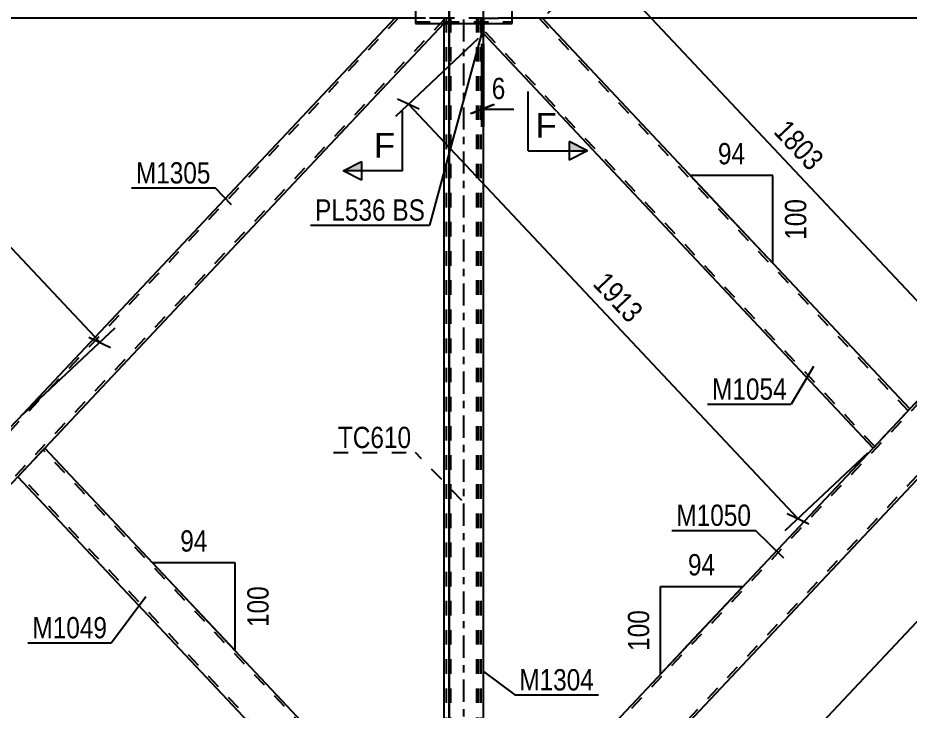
# Model space of a CAD drawing. Header units: millimetres. Extents: x 0 to 1189, y 0 to 841.
# Drawn here: x 908.7 to 1028.8, y 541.6 to 634.8 of the extents above; entities that cross this region are included whole.
import ezdxf

# ---------------------------------------------------------------- set-up
doc = ezdxf.new("R2010")
doc.units = ezdxf.units.MM
doc.linetypes.add('DXK_LINE_DOT2', pattern=[3.9198, 1.9599, -1.9599])
doc.linetypes.add('DXK_LINE_DOT3', pattern=[5.9187, 2.979, -0.9799, 0.9799, -0.9799])
doc.styles.add('Arial', font='ARIAL.TTF', dxfattribs={"height": 0.2})
doc.styles.add('Arial Narrow', font='ARIALN.TTF', dxfattribs={"height": 0.2})

# ---------------------------------------------------------------- blocks, each defined once
blk = doc.blocks.new('Part-814734972-4705 - 4669')
at = {"color": 7, "linetype": 'DXK_LINE_DOT2'}
for p, q in [((971.38, 634.8), (971.14, 634.8)), ((971.14, 634.09), (971.14, 634.8)), ((971.38, 634.09), (971.38, 634.8))]:
    blk.add_line(p, q, dxfattribs=at)
at = {"color": 2, "linetype": 'Continuous'}
for p, q in [((971.14, 632.33), (971.14, 634.09)), ((971.38, 634.09), (971.38, 632.33)), ((971.38, 632.33), (971.14, 632.33))]:
    blk.add_line(p, q, dxfattribs=at)
blk = doc.blocks.new('Part-814734972-4710 - 4669')
at = {"color": 7, "linetype": 'DXK_LINE_DOT2'}
for p, q in [((971.14, 634.8), (971.38, 634.8)), ((971.14, 634.8), (971.14, 632.33)), ((971.38, 634.8), (971.38, 632.33)), ((971.14, 632.33), (971.38, 632.33))]:
    blk.add_line(p, q, dxfattribs=at)
blk = doc.blocks.new('Part-814734972-4775 - 4669')
at = {"color": 7, "linetype": 'DXK_LINE_DOT2'}
for p, q in [((1078.59, 634.8), (971.38, 520.79)), ((1078.22, 634.8), (1078.15, 634.8)), ((1086.1, 633.2), (978.88, 519.2)), ((1028.74, 582.25), (1023.8, 577)), ((971.38, 519.2), (971.38, 521.26)), ((978.44, 519.2), (979.06, 519.2)), ((979.32, 519.2), (979.26, 519.2))]:
    blk.add_line(p, q, dxfattribs=at)
at = {"color": 2, "linetype": 'Continuous'}
for p, q in [((1078.15, 634.8), (1028.74, 582.25)), ((1086.1, 634.8), (1078.22, 634.8)), ((1086.1, 632.73), (1086.1, 634.8)), ((1086.1, 632.73), (979.32, 519.2)), ((971.38, 521.26), (1023.8, 577)), ((978.44, 519.2), (971.38, 519.2)), ((979.25, 519.2), (978.44, 519.2)), ((979.26, 519.2), (979.25, 519.2))]:
    blk.add_line(p, q, dxfattribs=at)
blk = doc.blocks.new('Part-814734972-4760 - 4669')
at = {"color": 2, "linetype": 'Continuous'}
for p, q in [((912.36, 577), (908.74, 573.14)), ((966.1, 519.86), (912.36, 577)), ((959.47, 519.2), (908.74, 573.14)), ((966.1, 519.2), (966.1, 519.86))]:
    blk.add_line(p, q, dxfattribs=at)
at = {"color": 7, "linetype": 'DXK_LINE_DOT2'}
for p, q in [((966.1, 519.39), (912.14, 576.76)), ((908.96, 573.38), (908.97, 573.39)), ((959.91, 519.2), (908.96, 573.38)), ((966.1, 519.2), (959.47, 519.2))]:
    blk.add_line(p, q, dxfattribs=at)
blk = doc.blocks.new('Part-814734972-4795 - 4669')
at = {"color": 7, "linetype": 'DXK_LINE_DOT2'}
for p, q in [((966.78, 653.39), (966.75, 653.31)), ((966.75, 519.2), (966.75, 653.31)), ((966.89, 653.45), (966.78, 653.39)), ((967.04, 653.49), (966.89, 653.45)), ((966.99, 653.31), (967, 653.35)), ((966.99, 519.2), (966.99, 653.31)), ((967, 653.35), (967.06, 653.38)), ((967.23, 653.51), (967.04, 653.49)), ((967.06, 653.38), (967.13, 653.4)), ((967.13, 653.4), (967.23, 653.41)), ((967.23, 653.51), (970.27, 653.51)), ((967.23, 653.41), (970.27, 653.41)), ((970.45, 653.49), (970.27, 653.51)), ((970.27, 653.41), (970.36, 653.4)), ((970.36, 653.4), (970.44, 653.38)), ((970.44, 653.38), (970.49, 653.35)), ((970.61, 653.45), (970.45, 653.49)), ((970.49, 653.35), (970.51, 653.31)), ((970.51, 519.2), (970.51, 653.31)), ((970.71, 653.39), (970.61, 653.45)), ((970.75, 653.31), (970.71, 653.39)), ((970.75, 519.2), (970.75, 653.31)), ((966.75, 652.08), (966.78, 652.01)), ((966.78, 652.01), (966.89, 651.94)), ((966.89, 651.94), (967.04, 651.9)), ((967, 652.04), (966.99, 652.08)), ((967.06, 652.01), (967, 652.04)), ((967.04, 651.9), (967.23, 651.89)), ((967.13, 651.99), (967.06, 652.01)), ((967.23, 651.99), (967.13, 651.99)), ((967.23, 651.99), (970.27, 651.99)), ((970.36, 651.99), (970.27, 651.99)), ((970.27, 651.89), (970.45, 651.9)), ((970.44, 652.01), (970.36, 651.99)), ((970.49, 652.04), (970.44, 652.01)), ((970.45, 651.9), (970.61, 651.94)), ((970.51, 652.08), (970.49, 652.04)), ((970.61, 651.94), (970.71, 652.01)), ((970.71, 652.01), (970.75, 652.08)), ((967.23, 651.89), (970.27, 651.89)), ((967.23, 538.6), (967.04, 538.38)), ((967.23, 538.6), (970.27, 538.6)), ((970.45, 538.38), (970.27, 538.6)), ((966.78, 536.85), (966.75, 535.78)), ((967.13, 537.08), (967.23, 537.19)), ((967.23, 537.19), (970.27, 537.19)), ((970.27, 537.19), (970.36, 537.08)), ((970.75, 535.78), (970.71, 536.85)), ((966.99, 535.78), (967, 536.31)), ((970.49, 536.31), (970.51, 535.78)), ((970.75, 519.2), (966.75, 519.2))]:
    blk.add_line(p, q, dxfattribs=at)
for centre, radius, start, end in [((972.49, 536.67), 5.71, 162.5476, 178.1446), ((965, 536.67), 5.71, 1.8554, 17.4524), ((969.86, 536.22), 2.85, 162.5476, 178.1446), ((967.64, 536.22), 2.85, 1.8554, 17.4524)]:
    blk.add_arc(centre, radius, start, end, dxfattribs=at)
blk = doc.blocks.new('Part-814734972-4832 - 4669')
at = {"color": 7, "linetype": 'DXK_LINE_DOT2'}
for p, q in [((971.38, 632.73), (971.38, 634.8)), ((971.38, 634.8), (975.25, 634.8)), ((979.32, 634.8), (978.44, 634.8)), ((1028.52, 582.02), (978.88, 634.8)), ((1024.01, 577.23), (971.38, 633.2)), ((1028.7, 582.22), (1028.3, 581.78)), ((1024.01, 577.23), (1024.03, 577.25))]:
    blk.add_line(p, q, dxfattribs=at)
at = {"color": 2, "linetype": 'Continuous'}
for p, q in [((979.26, 634.8), (975.25, 634.8)), ((1028.74, 582.25), (979.32, 634.8)), ((1023.8, 577), (971.38, 632.73)), ((1028.3, 581.78), (1023.8, 577)), ((1028.3, 581.78), (1028.74, 582.25))]:
    blk.add_line(p, q, dxfattribs=at)
blk = doc.blocks.new('Part-814734972-4843 - 4669')
at = {"color": 7, "linetype": 'DXK_LINE_DOT2'}
for p, q in [((971.38, 634.8), (966.1, 634.8)), ((966.1, 634.09), (966.1, 634.8)), ((966.42, 519.2), (966.42, 634.8)), ((971.06, 519.2), (971.06, 634.8)), ((971.38, 632.33), (971.38, 634.8)), ((971.38, 519.2), (971.38, 521.66)), ((966.1, 519.2), (966.1, 519.86)), ((971.38, 519.2), (966.1, 519.2))]:
    blk.add_line(p, q, dxfattribs=at)
at = {"color": 2, "linetype": 'Continuous'}
for p, q in [((966.1, 519.86), (966.1, 634.09)), ((971.38, 521.66), (971.38, 632.33))]:
    blk.add_line(p, q, dxfattribs=at)
at = {"color": 7, "linetype": 'DXK_LINE_DOT3'}
blk.add_line((968.74, 519.2), (968.74, 634.8), dxfattribs=at)
blk = doc.blocks.new('Part-814734972-5025 - 4669')
at = {"color": 2, "linetype": 'Continuous'}
for p, q in [((962.25, 634.8), (735.24, 634.8)), ((1078.22, 634.8), (979.26, 634.8))]:
    blk.add_line(p, q, dxfattribs=at)
at = {"color": 7, "linetype": 'DXK_LINE_DOT2'}
blk.add_line((979.26, 634.8), (962.25, 634.8), dxfattribs=at)
blk = doc.blocks.new('Part-814734972-5041 - 4669')
at = {"color": 7, "linetype": 'DXK_LINE_DOT2'}
for p, q in [((959.91, 634.8), (851.38, 519.39)), ((966.1, 634.6), (857.56, 519.2)), ((966.1, 634.8), (959.47, 634.8)), ((966.1, 634.14), (966.05, 634.09)), ((966.1, 634.14), (966.1, 634.8)), ((908.74, 580.85), (905.11, 577)), ((912.36, 577), (908.74, 573.14)), ((858, 519.2), (851.38, 519.2))]:
    blk.add_line(p, q, dxfattribs=at)
at = {"color": 2, "linetype": 'Continuous'}
for p, q in [((959.47, 634.8), (908.74, 580.85)), ((966.05, 634.09), (912.36, 577)), ((905.11, 577), (851.38, 519.86)), ((908.74, 573.14), (858, 519.2)), ((851.38, 519.2), (851.38, 519.86))]:
    blk.add_line(p, q, dxfattribs=at)
blk = doc.blocks.new('Part-814734972-5060 - 4669')
at = {"color": 2, "linetype": 'Continuous'}
for p, q in [((975.25, 646.52), (962.25, 646.52)), ((962.25, 646.52), (962.25, 634.09)), ((962.25, 646.3), (975.25, 646.3)), ((975.25, 634.09), (975.25, 646.52)), ((962.25, 634.09), (975.25, 634.09))]:
    blk.add_line(p, q, dxfattribs=at)
at = {"color": 7, "linetype": 'DXK_LINE_DOT2'}
blk.add_line((962.25, 634.31), (975.25, 634.31), dxfattribs=at)
blk = doc.blocks.new('StraightDimension-814734972-27185 - 4669')
at = {"color": 7, "linetype": 'Continuous'}
for p, q in [((971.14, 631.33), (971.14, 620.17)), ((971.38, 631.33), (971.38, 620.17)), ((969.64, 621.97), (972.64, 623.17)), ((972.88, 623.17), (969.88, 621.97)), ((971.14, 622.57), (971.38, 622.57)), ((971.38, 622.57), (975.45, 622.57)), ((971.38, 622.57), (975.45, 622.57))]:
    blk.add_line(p, q, dxfattribs=at)
at = {"color": 0}
blk.add_wipeout([(974.93, 623.32), (974.93, 627.52), (971.9, 627.52), (971.9, 623.32)], dxfattribs=at)
at = {"color": 3, "style": 'Arial Narrow'}
blk.add_text('6', height=2.86, dxfattribs=at).set_placement((972.5, 623.92))
blk = doc.blocks.new('StraightDimension-814734972-5713 - 4669')
at = {"color": 7, "linetype": 'Continuous'}
for p, q in [((858.73, 635.48), (871.1, 647.12)), ((870.49, 644.48), (867.56, 645.84)), ((869.03, 645.16), (919.76, 591.22)), ((909.47, 581.54), (921.84, 593.17)), ((918.3, 591.9), (921.22, 590.53))]:
    blk.add_line(p, q, dxfattribs=at)
at = {"color": 0}
blk.add_wipeout([(897.86, 615.6), (900.91, 618.48), (895.08, 624.68), (892.02, 621.8)], dxfattribs=at)
at = {"color": 3, "style": 'Arial Narrow'}
blk.add_text('1851', height=2.863, rotation=-46.7591, dxfattribs=at).set_placement((892.87, 621.78))
blk = doc.blocks.new('StraightDimension-814734972-5506 - 4669')
at = {"color": 7, "linetype": 'Continuous'}
for p, q in [((1086.83, 634.11), (1098.4, 623.22)), ((1096.06, 623.36), (1097.24, 626.37)), ((988.85, 510.24), (1096.65, 624.87)), ((980.05, 518.51), (990.6, 508.59)), ((989.44, 511.74), (988.26, 508.73))]:
    blk.add_line(p, q, dxfattribs=at)
at = {"color": 0}
blk.add_wipeout([(1045.12, 571.17), (1042.06, 574.04), (1036.23, 567.84), (1039.29, 564.97)], dxfattribs=at)
at = {"color": 3, "style": 'Arial Narrow'}
blk.add_text('3934', height=2.863, rotation=46.7591, dxfattribs=at).set_placement((1039.26, 565.81))
blk = doc.blocks.new('StraightDimension-814734972-26648 - 4669')
at = {"color": 7, "linetype": 'Continuous'}
for p, q in [((971.38, 633.73), (971.38, 697.64)), ((1078.15, 635.8), (1078.15, 693.14)), ((972.88, 683.3), (969.88, 682.1)), ((1076.65, 682.1), (1079.65, 683.3)), ((971.38, 682.7), (1078.15, 682.7))]:
    blk.add_line(p, q, dxfattribs=at)
at = {"color": 0}
blk.add_wipeout([(1029.02, 683.45), (1029.02, 687.65), (1020.51, 687.65), (1020.51, 683.45)], dxfattribs=at)
at = {"color": 3, "style": 'Arial Narrow'}
blk.add_text('2669', height=2.863, dxfattribs=at).set_placement((1021.11, 684.05))
at = {"color": 0, "linetype": 'Continuous'}
blk.add_wipeout([(1077.55, 693.74), (1073.35, 693.74), (1073.35, 683.4), (1077.55, 683.4)], dxfattribs=at)
at = {"color": 3, "linetype": 'Continuous', "style": 'Arial Narrow'}
blk.add_text('25360', height=2.863, rotation=90.0002, dxfattribs=at).set_placement((1076.95, 684))
blk = doc.blocks.new('StraightDimension-814734972-6566 - 4669')
at = {"color": 7, "linetype": 'Continuous'}
for p, q in [((970.65, 632.05), (959.53, 621.59)), ((962.74, 622.56), (959.81, 623.92)), ((961.28, 623.24), (1013.7, 567.5)), ((1023.07, 576.31), (1011.95, 565.86)), ((1012.23, 568.18), (1015.16, 566.82))]:
    blk.add_line(p, q, dxfattribs=at)
at = {"color": 0}
blk.add_wipeout([(990.95, 592.78), (994.01, 595.66), (988.18, 601.86), (985.12, 598.98)], dxfattribs=at)
at = {"color": 3, "style": 'Arial Narrow'}
blk.add_text('1913', height=2.863, rotation=-46.7591, dxfattribs=at).set_placement((985.97, 598.96))
blk = doc.blocks.new('StraightDimension-814734972-6584 - 4669')
at = {"color": 7, "linetype": 'Continuous'}
for p, q in [((980.05, 635.48), (989.18, 644.06)), ((988.56, 641.43), (985.64, 642.79)), ((987.1, 642.11), (1036.52, 589.57)), ((1029.47, 582.94), (1038.59, 591.52)), ((1035.05, 590.25), (1037.98, 588.88))]:
    blk.add_line(p, q, dxfattribs=at)
at = {"color": 0}
blk.add_wipeout([(1015.27, 613.25), (1018.33, 616.13), (1012.5, 622.33), (1009.44, 619.45)], dxfattribs=at)
at = {"color": 3, "style": 'Arial Narrow'}
blk.add_text('1803', height=2.863, rotation=-46.7591, dxfattribs=at).set_placement((1010.29, 619.43))
blk = doc.blocks.new('StraightDimension-814734972-26649 - 4669')
at = {"color": 7, "linetype": 'Continuous'}
for p, q in [((966.75, 520.08), (966.75, 697.64)), ((971.38, 633.73), (971.38, 697.64))]:
    blk.add_line(p, q, dxfattribs=at)
blk = doc.blocks.new('StraightDimension-814734972-26650 - 4669')
at = {"color": 7, "linetype": 'Continuous'}
blk.add_line((966.75, 520.08), (966.75, 697.64), dxfattribs=at)
blk = doc.blocks.new('StraightDimension-814734972-27715 - 4669')
at = {"color": 7, "linetype": 'Continuous'}
blk.add_line((966.75, 652.51), (966.75, 470.21), dxfattribs=at)
blk = doc.blocks.new('StraightDimension-814734972-27716 - 4669')
at = {"color": 7, "linetype": 'Continuous'}
blk.add_line((966.75, 652.51), (966.75, 470.21), dxfattribs=at)
blk = doc.blocks.new('AngleDimension-814734972-37999 - 4669')
at = {"color": 7, "linetype": 'Continuous'}
for p, q in [((995.18, 558.37), (1006.27, 558.37)), ((995.18, 546.57), (1006.27, 558.37)), ((995.18, 546.57), (995.18, 558.37)), ((998.27, 549.86), (1006.27, 558.37))]:
    blk.add_line(p, q, dxfattribs=at)
at = {"color": 0}
for points in [[(1003.15, 559.27), (1003.15, 563.47), (998.3, 563.47), (998.3, 559.27)], [(994.28, 555.81), (990.08, 555.81), (990.08, 549.12), (994.28, 549.12)]]:
    blk.add_wipeout(points, dxfattribs=at)
at = {"color": 3, "style": 'Arial Narrow'}
blk.add_text('94', height=2.863, dxfattribs=at).set_placement((998.9, 559.87))
blk.add_text('100', height=2.863, rotation=90.0002, dxfattribs=at).set_placement((993.68, 549.72))
blk = doc.blocks.new('AngleDimension-814734972-37985 - 4669')
at = {"color": 7, "linetype": 'Continuous'}
for p, q in [((932.47, 555.62), (926.87, 561.57)), ((937.97, 561.57), (926.87, 561.57)), ((937.97, 549.77), (926.87, 561.57)), ((937.97, 549.77), (937.97, 561.57))]:
    blk.add_line(p, q, dxfattribs=at)
at = {"color": 0}
for points in [[(934.85, 562.47), (934.85, 566.67), (929.99, 566.67), (929.99, 562.47)], [(943.07, 559.01), (938.87, 559.01), (938.87, 552.33), (943.07, 552.33)]]:
    blk.add_wipeout(points, dxfattribs=at)
at = {"color": 3, "style": 'Arial Narrow'}
blk.add_text('94', height=2.863, dxfattribs=at).set_placement((930.59, 563.07))
blk.add_text('100', height=2.863, rotation=90.0002, dxfattribs=at).set_placement((942.47, 552.93))
blk = doc.blocks.new('AngleDimension-814734972-38013 - 4669')
at = {"color": 7, "linetype": 'Continuous'}
for p, q in [((1003.34, 609.25), (999.21, 613.65)), ((1010.31, 613.65), (999.21, 613.65)), ((1010.31, 601.85), (999.21, 613.65)), ((1010.31, 601.85), (1010.31, 613.65))]:
    blk.add_line(p, q, dxfattribs=at)
at = {"color": 0}
for points in [[(1007.19, 614.55), (1007.19, 618.75), (1002.33, 618.75), (1002.33, 614.55)], [(1015.41, 611.09), (1011.21, 611.09), (1011.21, 604.4), (1015.41, 604.4)]]:
    blk.add_wipeout(points, dxfattribs=at)
at = {"color": 3, "style": 'Arial Narrow'}
blk.add_text('94', height=2.863, dxfattribs=at).set_placement((1002.93, 615.15))
blk.add_text('100', height=2.863, rotation=90.0002, dxfattribs=at).set_placement((1014.81, 605))
blk = doc.blocks.new('Mark-814734972-4839 - 4669')
at = {"color": 0}
blk.add_wipeout([(986.25, 544.4), (986.25, 547.4), (976.2, 547.4), (976.2, 544.4)], dxfattribs=at)
blk.add_wipeout([(986.25, 544.4), (986.25, 547.4), (976.2, 547.4), (976.2, 544.4)], dxfattribs=at)
at = {"color": 30, "linetype": 'Continuous'}
for p, q in [((971.38, 546.95), (975.6, 543.8)), ((975.6, 543.8), (986.85, 543.8))]:
    blk.add_line(p, q, dxfattribs=at)
at = {"color": 3, "style": 'Arial Narrow'}
blk.add_text('M1304', height=2.863, dxfattribs=at).set_placement((976.2, 544.4))
blk = doc.blocks.new('Mark-814734972-4756 - 4669')
at = {"color": 0}
blk.add_wipeout([(920.75, 551.41), (920.75, 554.41), (910.7, 554.41), (910.7, 551.41)], dxfattribs=at)
blk.add_wipeout([(920.75, 551.41), (920.75, 554.41), (910.7, 554.41), (910.7, 551.41)], dxfattribs=at)
at = {"color": 30, "linetype": 'Continuous'}
for p in [(925.94, 557.01), (910.1, 550.81)]:
    blk.add_line(p, (921.35, 550.81), dxfattribs=at)
at = {"color": 3, "style": 'Arial Narrow'}
blk.add_text('M1049', height=2.863, dxfattribs=at).set_placement((910.7, 551.41))
blk = doc.blocks.new('Mark-814734972-4771 - 4669')
at = {"color": 0}
blk.add_wipeout([(1007.39, 566.53), (1007.39, 569.53), (997.34, 569.53), (997.34, 566.53)], dxfattribs=at)
blk.add_wipeout([(1007.39, 566.53), (1007.39, 569.53), (997.34, 569.53), (997.34, 566.53)], dxfattribs=at)
at = {"color": 30, "linetype": 'Continuous'}
for p in [(996.74, 565.93), (1011.8, 562.17)]:
    blk.add_line(p, (1007.99, 565.93), dxfattribs=at)
at = {"color": 3, "style": 'Arial Narrow'}
blk.add_text('M1050', height=2.863, dxfattribs=at).set_placement((997.34, 566.53))
blk = doc.blocks.new('Mark-814734972-4791 - 4669')
at = {"color": 0}
blk.add_wipeout([(961.66, 576.99), (961.66, 579.99), (951.8, 579.99), (951.8, 576.99)], dxfattribs=at)
blk.add_wipeout([(961.66, 576.99), (961.66, 579.99), (951.8, 579.99), (951.8, 576.99)], dxfattribs=at)
at = {"color": 30, "linetype": 'DXK_LINE_DOT2'}
for p in [(951.2, 576.39), (968.49, 569.92)]:
    blk.add_line(p, (962.26, 576.39), dxfattribs=at)
at = {"color": 3, "style": 'Arial Narrow'}
blk.add_text('TC610', height=2.863, dxfattribs=at).set_placement((951.8, 576.99))
blk = doc.blocks.new('Mark-814734972-4828 - 4669')
at = {"color": 0}
blk.add_wipeout([(1012.19, 583.49), (1012.19, 586.49), (1002.14, 586.49), (1002.14, 583.49)], dxfattribs=at)
blk.add_wipeout([(1012.19, 583.49), (1012.19, 586.49), (1002.14, 586.49), (1002.14, 583.49)], dxfattribs=at)
at = {"color": 30, "linetype": 'Continuous'}
for p in [(1015.79, 587.97), (1001.54, 582.89)]:
    blk.add_line(p, (1012.79, 582.89), dxfattribs=at)
at = {"color": 3, "style": 'Arial Narrow'}
blk.add_text('M1054', height=2.863, dxfattribs=at).set_placement((1002.14, 583.49))
blk = doc.blocks.new('Mark-814734972-5037 - 4669')
at = {"color": 0}
blk.add_wipeout([(934.67, 612.57), (934.67, 615.57), (924.62, 615.57), (924.62, 612.57)], dxfattribs=at)
blk.add_wipeout([(934.67, 612.57), (934.67, 615.57), (924.62, 615.57), (924.62, 612.57)], dxfattribs=at)
at = {"color": 30, "linetype": 'Continuous'}
for p in [(924.02, 611.97), (937.47, 609.69)]:
    blk.add_line(p, (935.27, 611.97), dxfattribs=at)
at = {"color": 3, "style": 'Arial Narrow'}
blk.add_text('M1305', height=2.863, dxfattribs=at).set_placement((924.62, 612.57))
blk = doc.blocks.new('MarkSet-814734972-6736 - 4669')
at = {"color": 0}
for points in [[(958.23, 607.57), (958.23, 610.57), (948.73, 610.57), (948.73, 607.57)], [(963.51, 607.57), (963.51, 610.57), (959.13, 610.57), (959.13, 607.57)]]:
    blk.add_wipeout(points, dxfattribs=at)
for points in [[(958.23, 607.57), (958.23, 610.57), (948.73, 610.57), (948.73, 607.57)], [(963.51, 607.57), (963.51, 610.57), (959.13, 610.57), (959.13, 607.57)]]:
    blk.add_wipeout(points, dxfattribs=at)
at = {"color": 30, "linetype": 'Continuous'}
for p in [(971.14, 632.69), (948.13, 606.97)]:
    blk.add_line(p, (964.11, 606.97), dxfattribs=at)
at = {"color": 3, "style": 'Arial Narrow'}
for s, p in [('PL536', (948.73, 607.57)), ('BS', (959.13, 607.57))]:
    blk.add_text(s, height=2.863, dxfattribs=at).set_placement(p)
blk = doc.blocks.new('SectionMark-814734972-37779 - 4669')
at = {"linetype": 'Continuous'}
for points in [[(954.99, 662.37), (954.99, 661.12), (952.49, 662.37)], [(954.99, 615.53), (954.99, 614.28), (952.49, 614.28)]]:
    blk.add_hatch(color=6, dxfattribs=at).paths.add_polyline_path(points)
at = {"color": 6, "linetype": 'Continuous'}
for p, q in [((952.49, 662.37), (954.99, 663.62)), ((954.99, 661.12), (954.99, 663.62)), ((960.49, 662.37), (952.49, 662.37)), ((952.49, 662.37), (954.99, 661.12)), ((960.49, 662.37), (960.49, 654.37)), ((960.49, 614.28), (960.49, 622.28)), ((952.49, 614.28), (954.99, 615.53)), ((954.99, 615.53), (954.99, 613.03)), ((960.49, 614.28), (952.49, 614.28)), ((954.99, 613.03), (952.49, 614.28))]:
    blk.add_line(p, q, dxfattribs=at)
at = {"color": 0, "linetype": 'Continuous'}
for points in [[(959.49, 657.12), (959.49, 660.62), (956.64, 660.62), (956.64, 657.12)], [(959.49, 616.03), (959.49, 619.53), (956.64, 619.53), (956.64, 616.03)]]:
    blk.add_wipeout(points, dxfattribs=at)
at = {"color": 3, "linetype": 'Continuous', "style": 'Arial'}
for p in [(956.64, 657.12), (956.64, 616.03)]:
    blk.add_text('F', height=3.34, dxfattribs=at).set_placement(p)
blk = doc.blocks.new('SectionMark-814734972-37780 - 4669')
at = {"linetype": 'Continuous'}
for points in [[(982.9, 660.79), (982.9, 662.04), (985.4, 662.04)], [(982.9, 616.96), (982.9, 618.21), (985.4, 616.96)]]:
    blk.add_hatch(color=6, dxfattribs=at).paths.add_polyline_path(points)
at = {"color": 6, "linetype": 'Continuous'}
for p, q in [((982.9, 660.79), (982.9, 663.29)), ((982.9, 663.29), (985.4, 662.04)), ((977.4, 662.04), (977.4, 654.04)), ((977.4, 662.04), (985.4, 662.04)), ((985.4, 662.04), (982.9, 660.79)), ((977.4, 616.96), (977.4, 624.96)), ((985.4, 616.96), (982.9, 618.21)), ((982.9, 618.21), (982.9, 615.71)), ((977.4, 616.96), (985.4, 616.96)), ((985.4, 616.96), (982.9, 615.71))]:
    blk.add_line(p, q, dxfattribs=at)
at = {"color": 0, "linetype": 'Continuous'}
for points in [[(981.25, 656.79), (981.25, 660.29), (978.4, 660.29), (978.4, 656.79)], [(981.25, 618.71), (981.25, 622.21), (978.4, 622.21), (978.4, 618.71)]]:
    blk.add_wipeout(points, dxfattribs=at)
at = {"color": 3, "linetype": 'Continuous', "style": 'Arial'}
for p in [(978.4, 656.79), (978.4, 618.71)]:
    blk.add_text('F', height=3.34, dxfattribs=at).set_placement(p)

msp = doc.modelspace()

# ---------------------------------------------------------------- block references
for name in ['Part-814734972-4795 - 4669', 'Part-814734972-5025 - 4669', 'Part-814734972-5060 - 4669', 'Part-814734972-5041 - 4669', 'Part-814734972-4843 - 4669', 'Part-814734972-4705 - 4669', 'Part-814734972-4710 - 4669', 'Part-814734972-4775 - 4669', 'Part-814734972-4832 - 4669', 'Part-814734972-4760 - 4669']:
    msp.add_blockref(name, (0, 0))

# ---------------------------------------------------------------- next in the draw order: block references
for name in ['StraightDimension-814734972-5713 - 4669', 'StraightDimension-814734972-5506 - 4669', 'StraightDimension-814734972-27185 - 4669']:
    msp.add_blockref(name, (0, 0))

# ---------------------------------------------------------------- next in the draw order: block references
for name in ['StraightDimension-814734972-26648 - 4669', 'StraightDimension-814734972-6566 - 4669', 'AngleDimension-814734972-37999 - 4669']:
    msp.add_blockref(name, (0, 0))

# ---------------------------------------------------------------- next in the draw order: block references
for name in ['StraightDimension-814734972-26649 - 4669', 'StraightDimension-814734972-6584 - 4669', 'Mark-814734972-4771 - 4669']:
    msp.add_blockref(name, (0, 0))

# ---------------------------------------------------------------- next in the draw order: block references
for name in ['StraightDimension-814734972-26650 - 4669', 'SectionMark-814734972-37780 - 4669', 'AngleDimension-814734972-38013 - 4669', 'Mark-814734972-4828 - 4669']:
    msp.add_blockref(name, (0, 0))

# ---------------------------------------------------------------- next in the draw order: block references
for name in ['StraightDimension-814734972-27715 - 4669', 'Mark-814734972-5037 - 4669', 'AngleDimension-814734972-37985 - 4669', 'Mark-814734972-4756 - 4669']:
    msp.add_blockref(name, (0, 0))

# ---------------------------------------------------------------- next in the draw order: block references
for name in ['StraightDimension-814734972-27716 - 4669', 'Mark-814734972-4839 - 4669']:
    msp.add_blockref(name, (0, 0))

# ---------------------------------------------------------------- next in the draw order: block references
for name in ['MarkSet-814734972-6736 - 4669', 'Mark-814734972-4791 - 4669']:
    msp.add_blockref(name, (0, 0))

# ---------------------------------------------------------------- next in the draw order: block references
msp.add_blockref('SectionMark-814734972-37779 - 4669', (0, 0))

doc.saveas('drawing.dxf')
